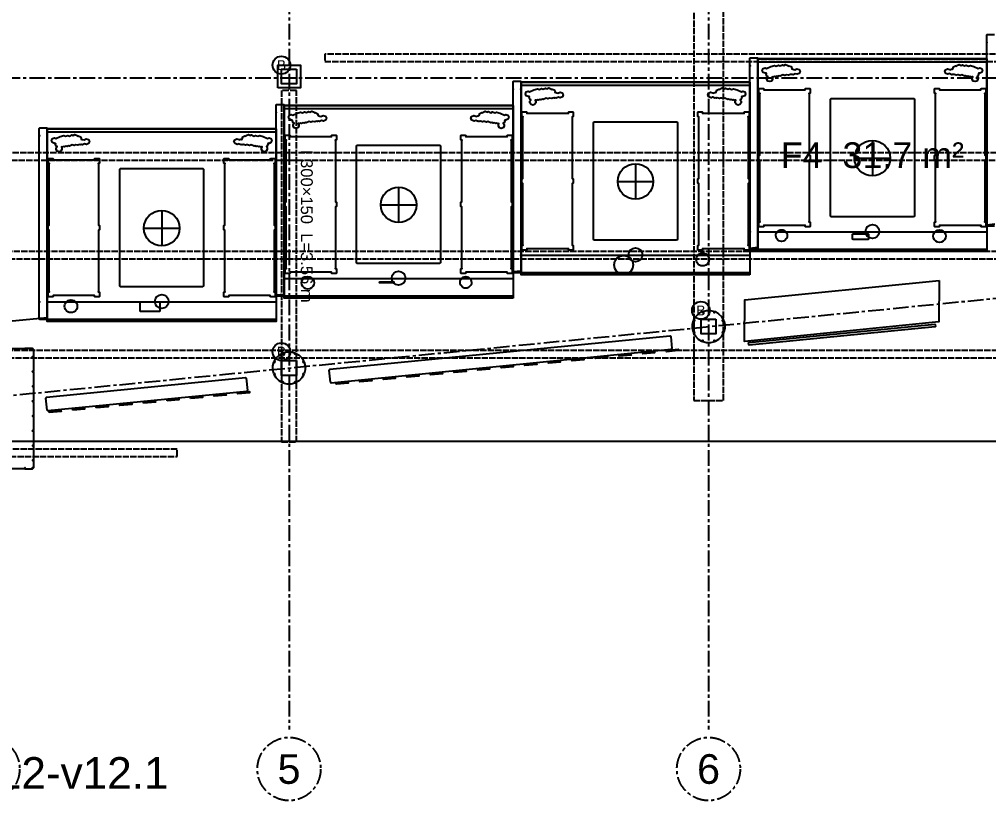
# Model space of a CAD drawing. Header units: millimetres. Extents: x -2320 to 44593, y -183000 to 30400.
# Drawn here: x 18618 to 28438, y -15320 to -7408 of the extents above; entities that cross this region are included whole.
import ezdxf
from ezdxf.enums import TextEntityAlignment as Align

# ---------------------------------------------------------------- set-up
doc = ezdxf.new("R2010")
doc.units = ezdxf.units.MM
doc.header["$LTSCALE"] = 50
doc.linetypes.add('CENTER', pattern=[5.08, 3.175, -0.635, 0.635, -0.635])
doc.linetypes.add('DASHED', pattern=[1.524, 1.27, -0.254])
for name, color, linetype in [('A-BOOTH', 30, 'Continuous'), ('A-CLNG', 150, 'Continuous'), ('A-FACADE', 150, 'Continuous'), ('A-FLOR-F1', 2, 'Continuous'), ('A-FLOR-F4', 6, 'Continuous'), ('A-FLOR-TEXT', 7, 'Continuous'), ('A-FURN-BASE', 9, 'Continuous'), ('A-TEXT', 7, 'Continuous'), ('A-WALL-CUT', 7, 'Continuous'), ('E-LITE', 1, 'Continuous'), ('E-POWR', 5, 'Continuous'), ('S-BEAM', 1, 'DASHED'), ('S-GRID', 8, 'CENTER'), ('S-PURL', 9, 'DASHED')]:
    doc.layers.add(name, color=color, linetype=linetype)
doc.styles.add('VN', font='arial.ttf')

msp = doc.modelspace()

# ---------------------------------------------------------------- linework, layer by layer
at = {"layer": 'A-BOOTH'}
for points in [[(26361.3, -7874.4), (26381.3, -7866), (26403.2, -7874.5), (26406.8, -7882.7), (26415, -7879.2), (26436.2, -7886.8), (26445.4, -7906.3), (26443.8, -7910.2), (26452.7, -7913.5), (26473.6, -7918.6), (26495.3, -7908.6), (26517.7, -7915.7), (26527.8, -7934.9), (26519.7, -7955.2), (26498.2, -7964.6), (26478.7, -7958.4), (26457.3, -7968.4), (26447.2, -7965), (26439.6, -7968.2), (26431.2, -7965.1), (26410.7, -7973.7), (26389.7, -7969.4), (26371.9, -7976.9), (26354, -7970.1), (26324.4, -7982.6), (26316.9, -7979.6), (26302, -7985.8), (26293, -7982.2), (26275.2, -7989.7), (26267.7, -7986.7), (26252.9, -7992.9), (26245.5, -7989.9), (26243.1, -7991), (26249, -7999.1), (26249, -8017.9), (26237.9, -8033.2), (26220, -8039), (26202.1, -8033.2), (26191, -8017.9), (26191, -7999.1), (26200.2, -7986.5), (26191.6, -7982.9), (26183.4, -7963.1), (26185.6, -7957.7), (26179.9, -7951.5), (26173, -7954.4), (26153.1, -7946.2), (26144.9, -7926.4), (26153.1, -7906.6), (26172.9, -7898.4), (26187.5, -7904.4), (26230.6, -7885.5), (26266.9, -7875.2), (26286.5, -7880.8), (26308, -7873), (26325.7, -7879.9), (26348, -7869.2)], [(28116.3, -7875), (28137.9, -7866), (28159, -7874.3), (28171.3, -7869.2), (28194.1, -7880.2), (28211.3, -7873), (28233.5, -7880.8), (28253.1, -7875.2), (28289.3, -7885.5), (28332.5, -7904.4), (28347.1, -7898.4), (28366.9, -7906.6), (28375.1, -7926.4), (28366.9, -7946.2), (28347.1, -7954.4), (28340.1, -7951.5), (28334.4, -7957.7), (28336.6, -7963.1), (28328.4, -7983), (28319.9, -7986.5), (28329, -7999.1), (28329, -8017.9), (28317.9, -8033.2), (28300, -8039), (28282.1, -8033.2), (28271, -8017.9), (28271, -7999.1), (28277, -7990.8), (28274.7, -7989.9), (28267.4, -7992.9), (28252.2, -7986.7), (28245.1, -7989.7), (28226.8, -7982.3), (28218.3, -7985.8), (28203.2, -7979.7), (28196, -7982.7), (28165.5, -7970), (28149.1, -7976.9), (28130.3, -7969.7), (28120.7, -7969.4), (28110.3, -7973.7), (28088.5, -7965.3), (28081.7, -7968.2), (28073.2, -7965), (28065.1, -7968.4), (28043.3, -7960.9), (28041.6, -7957.6), (28025.1, -7964.6), (28002.6, -7957.3), (27992.3, -7937.8), (28000.1, -7917.7), (28021.5, -7908.6), (28043.9, -7915.9), (28045.8, -7919.4), (28062.4, -7912.4), (28066.7, -7913.9), (28075.6, -7910.1), (28082.7, -7887.9), (28103.4, -7879.2), (28113.2, -7882.7)], [(23961.3, -8111), (23981.3, -8102.6), (24003.2, -8111.1), (24006.8, -8119.3), (24015, -8115.8), (24036.1, -8123.4), (24045.4, -8142.9), (24043.8, -8146.8), (24052.7, -8150.1), (24073.6, -8155.2), (24095.3, -8145.2), (24117.7, -8152.3), (24127.8, -8171.5), (24119.7, -8191.8), (24098.2, -8201.2), (24078.7, -8195), (24057.3, -8205), (24047.2, -8201.6), (24039.6, -8204.8), (24031.2, -8201.7), (24010.7, -8210.3), (23989.7, -8206), (23971.9, -8213.5), (23954, -8206.7), (23924.4, -8219.2), (23916.9, -8216.2), (23902, -8222.4), (23893, -8218.8), (23875.2, -8226.3), (23867.7, -8223.3), (23852.9, -8229.5), (23845.5, -8226.5), (23843.1, -8227.6), (23849, -8235.7), (23849, -8254.5), (23837.9, -8269.8), (23820, -8275.6), (23802.1, -8269.8), (23791, -8254.5), (23791, -8235.7), (23800.2, -8223.1), (23791.6, -8219.5), (23783.4, -8199.7), (23785.6, -8194.3), (23779.9, -8188.1), (23773, -8191), (23753.1, -8182.8), (23744.9, -8163), (23753.1, -8143.2), (23772.9, -8135), (23787.5, -8141), (23830.6, -8122.1), (23866.9, -8111.8), (23886.5, -8117.4), (23908, -8109.6), (23925.7, -8116.5), (23948, -8105.8)], [(25716.3, -8111.6), (25737.9, -8102.6), (25759, -8110.9), (25771.3, -8105.8), (25794.1, -8116.8), (25811.3, -8109.6), (25833.5, -8117.4), (25853.1, -8111.8), (25889.3, -8122.1), (25932.5, -8141), (25947.1, -8135), (25966.9, -8143.2), (25975.1, -8163), (25966.9, -8182.8), (25947.1, -8191), (25940.1, -8188.1), (25934.4, -8194.3), (25936.6, -8199.7), (25928.4, -8219.6), (25919.9, -8223.1), (25929, -8235.7), (25929, -8254.5), (25917.9, -8269.8), (25900, -8275.6), (25882.1, -8269.8), (25871, -8254.5), (25871, -8235.7), (25877, -8227.4), (25874.7, -8226.5), (25867.4, -8229.5), (25852.2, -8223.3), (25845.1, -8226.3), (25826.8, -8218.9), (25818.3, -8222.4), (25803.2, -8216.3), (25796, -8219.3), (25765.5, -8206.6), (25749.1, -8213.5), (25730.3, -8206.3), (25720.7, -8206), (25710.3, -8210.3), (25688.5, -8201.9), (25681.7, -8204.8), (25673.2, -8201.6), (25665.1, -8205), (25643.3, -8197.5), (25641.6, -8194.2), (25625.1, -8201.2), (25602.6, -8193.9), (25592.3, -8174.4), (25600.1, -8154.3), (25621.5, -8145.2), (25643.9, -8152.5), (25645.8, -8156), (25662.4, -8149), (25666.7, -8150.5), (25675.6, -8146.7), (25682.7, -8124.5), (25703.4, -8115.8), (25713.2, -8119.3)], [(26114, -8158.5), (26110, -8154.5), (26110, -8112.5), (26114, -8108.5), (26156, -8108.5), (26160, -8112.5), (26160, -8123.5), (26163, -8120.5), (26577, -8120.5), (26580, -8123.5), (26580, -8112.5), (26584, -8108.5), (26626, -8108.5), (26630, -8112.5), (26630, -8154.5), (26626, -8158.5), (26617, -8158.5), (26620, -8161.5), (26620, -8783.5), (26626, -8783.5), (26630, -8787.5), (26630, -8829.5), (26626, -8833.5), (26620, -8833.5), (26620, -9455.5), (26617, -9458.5), (26626, -9458.5), (26630, -9462.5), (26630, -9504.5), (26626, -9508.5), (26584, -9508.5), (26580, -9504.5), (26580, -9493.5), (26577, -9496.5), (26163, -9496.5), (26160, -9493.5), (26160, -9504.5), (26156, -9508.5), (26114, -9508.5), (26110, -9504.5), (26110, -9462.5), (26114, -9458.5), (26123, -9458.5), (26120, -9455.5), (26120, -8833.5), (26114, -8833.5), (26110, -8829.5), (26110, -8787.5), (26114, -8783.5), (26120, -8783.5), (26120, -8161.5), (26123, -8158.5)], [(27890, -8154.5), (27890, -8112.5), (27894, -8108.5), (27936, -8108.5), (27940, -8112.5), (27940, -8123.5), (27943, -8120.5), (28357, -8120.5), (28360, -8123.5), (28360, -8112.5), (28364, -8108.5), (28406, -8108.5), (28410, -8112.5), (28410, -8154.5), (28406, -8158.5), (28397, -8158.5), (28400, -8161.5), (28400, -8783.5), (28406, -8783.5), (28410, -8787.5), (28410, -8829.5), (28406, -8833.5), (28400, -8833.5), (28400, -9455.5), (28397, -9458.5), (28406, -9458.5), (28410, -9462.5), (28410, -9504.5), (28406, -9508.5), (28364, -9508.5), (28360, -9504.5), (28360, -9493.5), (28357, -9496.5), (27943, -9496.5), (27940, -9493.5), (27940, -9504.5), (27936, -9508.5), (27894, -9508.5), (27890, -9504.5), (27890, -9462.5), (27894, -9458.5), (27903, -9458.5), (27900, -9455.5), (27900, -8833.5), (27894, -8833.5), (27890, -8829.5), (27890, -8787.5), (27894, -8783.5), (27900, -8783.5), (27900, -8161.5), (27903, -8158.5), (27894, -8158.5)], [(27677, -9408.5), (26843, -9408.5), (26835, -9400.5), (26835, -8216.5), (26843, -8208.5), (27677, -8208.5), (27685, -8216.5), (27685, -9400.5)], [(21561.3, -8347.6), (21581.3, -8339.2), (21603.2, -8347.7), (21606.8, -8355.9), (21615, -8352.4), (21636.2, -8360), (21645.4, -8379.5), (21643.8, -8383.4), (21652.7, -8386.7), (21673.6, -8391.8), (21695.3, -8381.8), (21717.7, -8388.9), (21727.8, -8408.1), (21719.7, -8428.4), (21698.2, -8437.8), (21678.7, -8431.6), (21657.3, -8441.6), (21647.2, -8438.2), (21639.6, -8441.4), (21631.2, -8438.3), (21610.8, -8446.9), (21589.7, -8442.6), (21571.9, -8450.1), (21554, -8443.3), (21524.4, -8455.8), (21516.9, -8452.8), (21502, -8459), (21493, -8455.4), (21475.2, -8462.9), (21467.7, -8459.9), (21452.9, -8466.1), (21445.5, -8463.1), (21443.1, -8464.2), (21449, -8472.3), (21449, -8491.1), (21437.9, -8506.4), (21420, -8512.2), (21402.1, -8506.4), (21391, -8491.1), (21391, -8472.3), (21400.2, -8459.7), (21391.6, -8456.1), (21383.4, -8436.3), (21385.6, -8430.9), (21379.9, -8424.7), (21373, -8427.6), (21353.1, -8419.4), (21344.9, -8399.6), (21353.1, -8379.8), (21372.9, -8371.6), (21387.5, -8377.6), (21430.6, -8358.7), (21466.9, -8348.4), (21486.5, -8354), (21508, -8346.2), (21525.7, -8353.1), (21548, -8342.4)], [(23316.3, -8348.2), (23337.9, -8339.2), (23359, -8347.5), (23371.3, -8342.4), (23394.1, -8353.4), (23411.3, -8346.2), (23433.5, -8354), (23453.1, -8348.4), (23489.3, -8358.7), (23532.5, -8377.6), (23547.1, -8371.6), (23566.9, -8379.8), (23575.1, -8399.6), (23566.9, -8419.4), (23547.1, -8427.6), (23540.1, -8424.7), (23534.4, -8430.9), (23536.6, -8436.3), (23528.4, -8456.2), (23519.9, -8459.7), (23529, -8472.3), (23529, -8491.1), (23517.9, -8506.4), (23500, -8512.2), (23482.1, -8506.4), (23471, -8491.1), (23471, -8472.3), (23477, -8464), (23474.7, -8463.1), (23467.4, -8466.1), (23452.2, -8459.9), (23445.1, -8462.9), (23426.8, -8455.5), (23418.3, -8459), (23403.2, -8452.9), (23396, -8455.9), (23365.5, -8443.2), (23349.1, -8450.1), (23330.3, -8442.9), (23320.6, -8442.5), (23310.2, -8446.9), (23288.5, -8438.5), (23281.7, -8441.4), (23273.2, -8438.2), (23265.1, -8441.6), (23243.3, -8434.1), (23241.6, -8430.8), (23225.1, -8437.8), (23202.6, -8430.5), (23192.3, -8411), (23200.1, -8390.9), (23221.5, -8381.8), (23243.9, -8389.1), (23245.8, -8392.6), (23262.4, -8385.6), (23266.7, -8387.1), (23275.6, -8383.3), (23282.7, -8361.1), (23303.4, -8352.4), (23313.2, -8355.9)], [(23714, -8395.1), (23710, -8391.1), (23710, -8349.1), (23714, -8345.1), (23756, -8345.1), (23760, -8349.1), (23760, -8360.1), (23763, -8357.1), (24177, -8357.1), (24180, -8360.1), (24180, -8349.1), (24184, -8345.1), (24226, -8345.1), (24230, -8349.1), (24230, -8391.1), (24226, -8395.1), (24217, -8395.1), (24220, -8398.1), (24220, -9020.1), (24226, -9020.1), (24230, -9024.1), (24230, -9066.1), (24226, -9070.1), (24220, -9070.1), (24220, -9692.1), (24217, -9695.1), (24226, -9695.1), (24230, -9699.1), (24230, -9741.1), (24226, -9745.1), (24184, -9745.1), (24180, -9741.1), (24180, -9730.1), (24177, -9733.1), (23763, -9733.1), (23760, -9730.1), (23760, -9741.1), (23756, -9745.1), (23714, -9745.1), (23710, -9741.1), (23710, -9699.1), (23714, -9695.1), (23723, -9695.1), (23720, -9692.1), (23720, -9070.1), (23714, -9070.1), (23710, -9066.1), (23710, -9024.1), (23714, -9020.1), (23720, -9020.1), (23720, -8398.1), (23723, -8395.1)], [(25490, -8391.1), (25490, -8349.1), (25494, -8345.1), (25536, -8345.1), (25540, -8349.1), (25540, -8360.1), (25543, -8357.1), (25957, -8357.1), (25960, -8360.1), (25960, -8349.1), (25964, -8345.1), (26006, -8345.1), (26010, -8349.1), (26010, -8391.1), (26006, -8395.1), (25997, -8395.1), (26000, -8398.1), (26000, -9020.1), (26006, -9020.1), (26010, -9024.1), (26010, -9066.1), (26006, -9070.1), (26000, -9070.1), (26000, -9692.1), (25997, -9695.1), (26006, -9695.1), (26010, -9699.1), (26010, -9741.1), (26006, -9745.1), (25964, -9745.1), (25960, -9741.1), (25960, -9730.1), (25957, -9733.1), (25543, -9733.1), (25540, -9730.1), (25540, -9741.1), (25536, -9745.1), (25494, -9745.1), (25490, -9741.1), (25490, -9699.1), (25494, -9695.1), (25503, -9695.1), (25500, -9692.1), (25500, -9070.1), (25494, -9070.1), (25490, -9066.1), (25490, -9024.1), (25494, -9020.1), (25500, -9020.1), (25500, -8398.1), (25503, -8395.1), (25494, -8395.1)], [(25277, -9645.1), (24443, -9645.1), (24435, -9637.1), (24435, -8453.1), (24443, -8445.1), (25277, -8445.1), (25285, -8453.1), (25285, -9637.1)], [(19161.3, -8584.1), (19181.3, -8575.7), (19203.2, -8584.2), (19206.8, -8592.4), (19215, -8588.9), (19236.2, -8596.5), (19245.4, -8616), (19243.8, -8619.9), (19252.7, -8623.2), (19273.6, -8628.3), (19295.3, -8618.3), (19317.7, -8625.4), (19327.8, -8644.6), (19319.7, -8664.9), (19298.2, -8674.3), (19278.7, -8668.1), (19257.3, -8678.1), (19247.2, -8674.7), (19239.6, -8677.9), (19231.2, -8674.8), (19210.7, -8683.4), (19189.7, -8679.1), (19171.9, -8686.6), (19154, -8679.8), (19124.4, -8692.4), (19116.8, -8689.3), (19102, -8695.5), (19093, -8691.9), (19075.2, -8699.4), (19067.7, -8696.4), (19052.9, -8702.6), (19045.5, -8699.6), (19043.1, -8700.7), (19049, -8708.8), (19049, -8727.6), (19037.9, -8742.9), (19020, -8748.7), (19002.1, -8742.9), (18991, -8727.6), (18991, -8708.8), (19000.2, -8696.2), (18991.6, -8692.6), (18983.4, -8672.8), (18985.6, -8667.4), (18979.9, -8661.2), (18973, -8664.1), (18953.1, -8655.9), (18944.9, -8636.1), (18953.1, -8616.3), (18972.9, -8608.1), (18987.5, -8614.1), (19030.6, -8595.2), (19066.9, -8584.9), (19086.5, -8590.5), (19108, -8582.7), (19125.7, -8589.6), (19148, -8578.9)], [(20916.3, -8584.7), (20937.9, -8575.7), (20959, -8584), (20971.3, -8578.9), (20994.1, -8589.9), (21011.3, -8582.7), (21033.5, -8590.5), (21053.1, -8584.9), (21089.3, -8595.2), (21132.5, -8614.1), (21147.1, -8608.1), (21166.9, -8616.3), (21175.1, -8636.1), (21166.9, -8655.9), (21147.1, -8664.1), (21140.1, -8661.2), (21134.4, -8667.4), (21136.6, -8672.8), (21128.4, -8692.7), (21119.9, -8696.2), (21129, -8708.8), (21129, -8727.6), (21117.9, -8742.9), (21100, -8748.7), (21082.1, -8742.9), (21071, -8727.6), (21071, -8708.8), (21077, -8700.5), (21074.7, -8699.6), (21067.4, -8702.6), (21052.2, -8696.4), (21045.1, -8699.4), (21026.8, -8692), (21018.3, -8695.5), (21003.2, -8689.4), (20996, -8692.4), (20965.5, -8679.7), (20949.1, -8686.6), (20930.3, -8679.4), (20920.6, -8679), (20910.2, -8683.4), (20888.5, -8675), (20881.7, -8677.9), (20873.2, -8674.7), (20865.1, -8678.1), (20843.3, -8670.6), (20841.6, -8667.3), (20825.1, -8674.3), (20802.6, -8667), (20792.2, -8647.5), (20800.1, -8627.4), (20821.5, -8618.3), (20843.9, -8625.6), (20845.8, -8629.1), (20862.4, -8622.1), (20866.7, -8623.6), (20875.6, -8619.8), (20882.7, -8597.6), (20903.4, -8588.9), (20913.2, -8592.4)], [(21314, -8631.7), (21310, -8627.7), (21310, -8585.7), (21314, -8581.7), (21356, -8581.7), (21360, -8585.7), (21360, -8596.7), (21363, -8593.7), (21777, -8593.7), (21780, -8596.7), (21780, -8585.7), (21784, -8581.7), (21826, -8581.7), (21830, -8585.7), (21830, -8627.7), (21826, -8631.7), (21817, -8631.7), (21820, -8634.7), (21820, -9256.7), (21826, -9256.7), (21830, -9260.7), (21830, -9302.7), (21826, -9306.7), (21820, -9306.7), (21820, -9928.7), (21817, -9931.7), (21826, -9931.7), (21830, -9935.7), (21830, -9977.7), (21826, -9981.7), (21784, -9981.7), (21780, -9977.7), (21780, -9966.7), (21777, -9969.7), (21363, -9969.7), (21360, -9966.7), (21360, -9977.7), (21356, -9981.7), (21314, -9981.7), (21310, -9977.7), (21310, -9935.7), (21314, -9931.7), (21323, -9931.7), (21320, -9928.7), (21320, -9306.7), (21314, -9306.7), (21310, -9302.7), (21310, -9260.7), (21314, -9256.7), (21320, -9256.7), (21320, -8634.7), (21323, -8631.7)], [(23090, -8627.7), (23090, -8585.7), (23094, -8581.7), (23136, -8581.7), (23140, -8585.7), (23140, -8596.7), (23143, -8593.7), (23557, -8593.7), (23560, -8596.7), (23560, -8585.7), (23564, -8581.7), (23606, -8581.7), (23610, -8585.7), (23610, -8627.7), (23606, -8631.7), (23597, -8631.7), (23600, -8634.7), (23600, -9256.7), (23606, -9256.7), (23610, -9260.7), (23610, -9302.7), (23606, -9306.7), (23600, -9306.7), (23600, -9928.7), (23597, -9931.7), (23606, -9931.7), (23610, -9935.7), (23610, -9977.7), (23606, -9981.7), (23564, -9981.7), (23560, -9977.7), (23560, -9966.7), (23557, -9969.7), (23143, -9969.7), (23140, -9966.7), (23140, -9977.7), (23136, -9981.7), (23094, -9981.7), (23090, -9977.7), (23090, -9935.7), (23094, -9931.7), (23103, -9931.7), (23100, -9928.7), (23100, -9306.7), (23094, -9306.7), (23090, -9302.7), (23090, -9260.7), (23094, -9256.7), (23100, -9256.7), (23100, -8634.7), (23103, -8631.7), (23094, -8631.7)], [(22877, -9881.7), (22043, -9881.7), (22035, -9873.7), (22035, -8689.7), (22043, -8681.7), (22877, -8681.7), (22885, -8689.7), (22885, -9873.7)], [(18914, -8868.2), (18910, -8864.2), (18910, -8822.2), (18914, -8818.2), (18956, -8818.2), (18960, -8822.2), (18960, -8833.2), (18963, -8830.2), (19377, -8830.2), (19380, -8833.2), (19380, -8822.2), (19384, -8818.2), (19426, -8818.2), (19430, -8822.2), (19430, -8864.2), (19426, -8868.2), (19417, -8868.2), (19420, -8871.2), (19420, -9493.2), (19426, -9493.2), (19430, -9497.2), (19430, -9539.2), (19426, -9543.2), (19420, -9543.2), (19420, -10165.2), (19417, -10168.2), (19426, -10168.2), (19430, -10172.2), (19430, -10214.2), (19426, -10218.2), (19384, -10218.2), (19380, -10214.2), (19380, -10203.2), (19377, -10206.2), (18963, -10206.2), (18960, -10203.2), (18960, -10214.2), (18956, -10218.2), (18914, -10218.2), (18910, -10214.2), (18910, -10172.2), (18914, -10168.2), (18923, -10168.2), (18920, -10165.2), (18920, -9543.2), (18914, -9543.2), (18910, -9539.2), (18910, -9497.2), (18914, -9493.2), (18920, -9493.2), (18920, -8871.2), (18923, -8868.2)], [(20690, -8864.2), (20690, -8822.2), (20694, -8818.2), (20736, -8818.2), (20740, -8822.2), (20740, -8833.2), (20743, -8830.2), (21157, -8830.2), (21160, -8833.2), (21160, -8822.2), (21164, -8818.2), (21206, -8818.2), (21210, -8822.2), (21210, -8864.2), (21206, -8868.2), (21197, -8868.2), (21200, -8871.2), (21200, -9493.2), (21206, -9493.2), (21210, -9497.2), (21210, -9539.2), (21206, -9543.2), (21200, -9543.2), (21200, -10165.2), (21197, -10168.2), (21206, -10168.2), (21210, -10172.2), (21210, -10214.2), (21206, -10218.2), (21164, -10218.2), (21160, -10214.2), (21160, -10203.2), (21157, -10206.2), (20743, -10206.2), (20740, -10203.2), (20740, -10214.2), (20736, -10218.2), (20694, -10218.2), (20690, -10214.2), (20690, -10172.2), (20694, -10168.2), (20703, -10168.2), (20700, -10165.2), (20700, -9543.2), (20694, -9543.2), (20690, -9539.2), (20690, -9497.2), (20694, -9493.2), (20700, -9493.2), (20700, -8871.2), (20703, -8868.2), (20694, -8868.2)], [(20477, -10118.2), (19643, -10118.2), (19635, -10110.2), (19635, -8926.2), (19643, -8918.2), (20477, -8918.2), (20485, -8926.2), (20485, -10110.2)], [(28420, -9562.5), (28420, -9734.5), (28416, -9738.5), (26104, -9738.5), (26100, -9734.5), (26100, -9562.5), (26104, -9558.5), (28416, -9558.5)], [(26324.7, -9655.7), (26310.4, -9649.7), (26288.8, -9628.1), (26280.8, -9598.5), (26282.9, -9583.2), (26288.8, -9568.9), (26310.4, -9547.3), (26324.7, -9541.3), (26355.3, -9541.3), (26369.6, -9547.3), (26391.2, -9568.9), (26397.2, -9583.2), (26397.2, -9613.8), (26391.2, -9628.1), (26369.6, -9649.7), (26355.3, -9655.7), (26340, -9657.7)], [(27220, -9634.5), (27216, -9638.5), (27064, -9638.5), (27060, -9634.5), (27060, -9582.5), (27064, -9578.5), (27216, -9578.5), (27220, -9582.5)], [(27920.5, -9663.4), (27903, -9654.5), (27889, -9640.5), (27880.1, -9623), (27877, -9603.5), (27880.1, -9584), (27889, -9566.5), (27903, -9552.5), (27920.5, -9543.6), (27940, -9540.5), (27959.5, -9543.6), (27977, -9552.5), (27991, -9566.5), (27999.9, -9584), (28003, -9603.5), (27999.9, -9623), (27991, -9640.5), (27977, -9654.5), (27959.5, -9663.4), (27940, -9666.5)], [(26020, -9799.1), (26020, -9971.1), (26016, -9975.1), (23704, -9975.1), (23700, -9971.1), (23700, -9799.1), (23704, -9795.1), (26016, -9795.1)], [(24829.3, -9932.1), (24808.4, -9963.5), (24777, -9984.4), (24740, -9991.8), (24703, -9984.4), (24671.6, -9963.5), (24650.7, -9932.1), (24643.3, -9895.1), (24650.7, -9858.1), (24671.6, -9826.7), (24703, -9805.8), (24740, -9798.4), (24777, -9805.8), (24808.4, -9826.7), (24829.3, -9858.1), (24836.7, -9895.1)], [(25523.2, -9902.9), (25507.5, -9896.4), (25494, -9886.1), (25483.7, -9872.6), (25477.2, -9856.9), (25475, -9840.1), (25477.2, -9823.3), (25483.7, -9807.6), (25494, -9794.1), (25507.5, -9783.8), (25523.2, -9777.3), (25540, -9775.1), (25556.8, -9777.3), (25572.5, -9783.8), (25586, -9794.1), (25596.3, -9807.6), (25602.8, -9823.3), (25605, -9840.1), (25602.8, -9856.9), (25596.3, -9872.6), (25586, -9886.1), (25572.5, -9896.4), (25556.8, -9902.9), (25540, -9905.1)], [(21520.5, -10136.6), (21503, -10127.7), (21489, -10113.7), (21480.1, -10096.2), (21477, -10076.7), (21480.1, -10057.2), (21489, -10039.7), (21503, -10025.7), (21520.5, -10016.8), (21540, -10013.7), (21559.5, -10016.8), (21577, -10025.7), (21591, -10039.7), (21599.9, -10057.2), (21603, -10076.7), (21599.9, -10096.2), (21591, -10113.7), (21577, -10127.7), (21559.5, -10136.6), (21540, -10139.7)], [(23124.7, -10128.9), (23110.4, -10122.9), (23088.8, -10101.3), (23082.8, -10087), (23082.8, -10056.4), (23088.8, -10042.1), (23110.4, -10020.5), (23124.7, -10014.5), (23140, -10012.5), (23155.3, -10014.5), (23169.6, -10020.5), (23191.2, -10042.1), (23199.2, -10071.7), (23197.1, -10087), (23191.2, -10101.3), (23169.6, -10122.9), (23155.3, -10128.9), (23140, -10130.9)], [(23620, -10035.7), (23620, -10207.7), (23616, -10211.7), (21304, -10211.7), (21300, -10207.7), (21300, -10035.7), (21304, -10031.7), (23616, -10031.7)], [(22413.1, -10075.7), (22266.8, -10075.7), (22269.3, -10065.3), (22410.6, -10065.3)], [(21220, -10272.2), (21220, -10444.2), (21216, -10448.2), (18904, -10448.2), (18900, -10444.2), (18900, -10272.2), (18904, -10268.2), (21216, -10268.2)], [(19123.2, -10376), (19107.5, -10369.5), (19094, -10359.2), (19083.7, -10345.7), (19077.2, -10330), (19075, -10313.2), (19077.2, -10296.4), (19083.7, -10280.7), (19094, -10267.2), (19107.5, -10256.9), (19123.2, -10250.4), (19140, -10248.2), (19156.8, -10250.4), (19172.5, -10256.9), (19186, -10267.2), (19196.3, -10280.7), (19202.8, -10296.4), (19205, -10313.2), (19202.8, -10330), (19196.3, -10345.7), (19186, -10359.2), (19172.5, -10369.5), (19156.8, -10376), (19140, -10378.2)], [(20040, -10364.2), (20036, -10368.2), (19844, -10368.2), (19840, -10364.2), (19840, -10272.2), (19844, -10268.2), (20036, -10268.2), (20040, -10272.2)]]:
    msp.add_lwpolyline(points, close=True, dxfattribs=at)
at = {"layer": 'A-CLNG'}
msp.add_lwpolyline([(8775, -295), (8775, -11681), (36075, -11681), (36075, -295)], close=True, dxfattribs=at)
at = {"layer": 'A-FACADE'}
msp.add_lwpolyline([(26005, -10683.4), (26008.6, -10679), (27891.4, -10493.4), (27895.8, -10497), (27898, -10518.9), (27894.4, -10523.3), (26011.5, -10708.9), (26007.1, -10705.3)], close=True, dxfattribs=at)
at = {"layer": 'A-FLOR-F1'}
msp.add_lwpolyline([(28500, -9483.4), (28420, -9491.3), (28420, -7808), (26100, -7808), (26100, -9720), (26020, -9727.9), (26020, -8045), (23700, -8045), (23700, -9956.6), (23620, -9964.4), (23620, -8282), (21300, -8282), (21300, -10193.1), (21220, -10201), (21220, -8518), (18900, -8518), (18900, -10429.7), (18050, -10513.5)], dxfattribs=at)
at = {"layer": 'A-FLOR-F4'}
for points in [[(28420, -9759), (26100, -9759), (26100, -7808), (28420, -7808)], [(26020, -9995), (23700, -9995), (23700, -8045), (26020, -8045)], [(23620, -10232), (21300, -10232), (21300, -8282), (23620, -8282)], [(21220, -8518), (21220, -10468), (18900, -10468), (18900, -8518)]]:
    msp.add_lwpolyline(points, close=True, dxfattribs=at)
at = {"layer": 'A-FURN-BASE'}
for points in [[(26100, -9554.5), (26100, -7842.5), (26104, -7838.5), (28416, -7838.5), (28420, -7842.5), (28420, -9554.5), (28416, -9558.5), (28420, -9562.5), (28420, -9734.5), (28416, -9738.5), (26104, -9738.5), (26100, -9734.5), (26100, -9562.5), (26104, -9558.5)], [(23700, -9791.1), (23700, -8079.1), (23704, -8075.1), (26016, -8075.1), (26020, -8079.1), (26020, -9791.1), (26016, -9795.1), (26020, -9799.1), (26020, -9971.1), (26016, -9975.1), (23704, -9975.1), (23700, -9971.1), (23700, -9799.1), (23704, -9795.1)], [(21300, -10027.7), (21300, -8315.7), (21304, -8311.7), (23616, -8311.7), (23620, -8315.7), (23620, -10027.7), (23616, -10031.7), (23620, -10035.7), (23620, -10207.7), (23616, -10211.7), (21304, -10211.7), (21300, -10207.7), (21300, -10035.7), (21304, -10031.7)], [(18900, -10264.2), (18900, -8552.2), (18904, -8548.2), (21216, -8548.2), (21220, -8552.2), (21220, -10264.2), (21216, -10268.2), (21220, -10272.2), (21220, -10444.2), (21216, -10448.2), (18904, -10448.2), (18900, -10444.2), (18900, -10272.2), (18904, -10268.2)], [(25229.1, -10742.8), (25221.9, -10751.6), (21777.1, -11091.1), (21768.4, -11083.9), (21756.2, -10960.5), (21763.4, -10951.7), (25208.2, -10612.2), (25216.9, -10619.4)], [(24694.2, -10808.6), (24813.6, -10796.8), (24814.8, -10808.8), (24695.4, -10820.5)], [(24933.1, -10785.1), (25052.5, -10773.3), (25053.7, -10785.2), (24934.2, -10797)], [(25171.9, -10761.5), (25291.3, -10749.8), (25292.5, -10761.7), (25173.1, -10773.5)], [(23738.8, -10902.8), (23858.3, -10891), (23859.4, -10902.9), (23740, -10914.7)], [(23977.7, -10879.2), (24097.1, -10867.5), (24098.3, -10879.4), (23978.9, -10891.2)], [(24216.5, -10855.7), (24336, -10843.9), (24337.1, -10855.9), (24217.7, -10867.6)], [(24455.4, -10832.1), (24574.8, -10820.4), (24576, -10832.3), (24456.5, -10844.1)], [(22783.5, -10996.9), (22902.9, -10985.1), (22904.1, -10997.1), (22784.6, -11008.9)], [(23022.3, -10973.4), (23141.7, -10961.6), (23142.9, -10973.6), (23023.5, -10985.3)], [(23261.2, -10949.8), (23380.6, -10938.1), (23381.8, -10950), (23262.3, -10961.8)], [(23500, -10926.3), (23619.4, -10914.5), (23620.6, -10926.5), (23501.2, -10938.2)], [(20929.1, -11166.6), (20921.9, -11175.4), (18906.7, -11374), (18898, -11366.8), (18885.8, -11243.4), (18893, -11234.7), (20908.2, -11036.1), (20916.9, -11043.2)], [(21828.1, -11091.1), (21947.5, -11079.3), (21948.7, -11091.2), (21829.3, -11103)], [(22066.9, -11067.5), (22186.4, -11055.8), (22187.5, -11067.7), (22068.1, -11079.5)], [(22305.8, -11044), (22425.2, -11032.2), (22426.4, -11044.2), (22307, -11055.9)], [(22544.6, -11020.5), (22664.1, -11008.7), (22665.2, -11020.6), (22545.8, -11032.4)], [(20830.4, -11189.4), (20949.8, -11177.6), (20951, -11189.6), (20831.5, -11201.4)], [(19876.2, -11295.5), (19875, -11283.6), (19994.4, -11271.8), (19995.6, -11283.8)], [(20115, -11272), (20113.8, -11260.1), (20233.3, -11248.3), (20234.4, -11260.2)], [(20353.9, -11248.5), (20352.7, -11236.5), (20472.1, -11224.7), (20473.3, -11236.7)], [(20591.5, -11213), (20710.9, -11201.2), (20712.1, -11213.1), (20592.7, -11224.9)], [(18920.8, -11389.7), (18919.6, -11377.8), (19039.1, -11366), (19040.2, -11377.9)], [(19159.7, -11366.2), (19158.5, -11354.2), (19277.9, -11342.5), (19279.1, -11354.4)], [(19398.5, -11342.6), (19397.3, -11330.7), (19516.7, -11318.9), (19517.9, -11330.9)], [(19636.2, -11307.1), (19755.6, -11295.4), (19756.8, -11307.3), (19637.3, -11319.1)]]:
    msp.add_lwpolyline(points, close=True, dxfattribs=at)
at = {"layer": 'A-WALL-CUT'}
for points in [[(28496, -9502), (28424, -9502), (28420, -9498), (28420, -9326), (28424, -9322), (28420, -9322), (28420, -9272.5), (28420, -9272), (28420, -9220.3), (28420, -9168.6), (28420, -9164), (28420, -9153), (28420, -9126.4), (28420, -9115.4), (28420, -8992), (28420, -8868.6), (28420, -8857.6), (28420, -8831), (28420, -8820), (28420, -8815.4), (28420, -8692), (28420, -8568.6), (28420, -8564), (28420, -8553), (28420, -8526.4), (28420, -8515.4), (28420, -8392), (28420, -8268.6), (28420, -8264), (28420, -8242), (28420, -8231), (28420, -8220), (28420, -8215.4), (28420, -8092), (28420, -7968.6), (28420, -7964), (28420, -7926.4), (28420, -7920), (28420, -7915.4), (28420, -7803.7), (28420, -7692), (28420, -7691.5), (28420, -7642), (28424, -7642), (28420, -7638), (28420, -7566), (28424, -7562), (28496, -7562)], [(18540, -10740), (18672.5, -10740), (18673.5, -10741), (18673.5, -10749), (18672.5, -10750), (18676, -10750), (18675, -10749), (18675, -10739), (18676, -10738), (18749, -10738), (18750, -10739), (18750, -10749), (18749, -10750), (18750, -10750), (18750, -10751), (18751, -10750), (18761, -10750), (18762, -10751), (18762, -10824), (18761, -10825), (18751, -10825), (18750, -10824), (18750, -10827.5), (18751, -10826.5), (18759, -10826.5), (18760, -10827.5), (18760, -10972.5), (18759, -10973.5), (18751, -10973.5), (18750, -10972.5), (18750, -10977.5), (18751, -10976.5), (18759, -10976.5), (18760, -10977.5), (18760, -11122.5), (18759, -11123.5), (18751, -11123.5), (18750, -11122.5), (18750, -11127.5), (18751, -11126.5), (18759, -11126.5), (18760, -11127.5), (18760, -11272.5), (18759, -11273.5), (18751, -11273.5), (18750, -11272.5), (18750, -11277.5), (18751, -11276.5), (18759, -11276.5), (18760, -11277.5), (18760, -11422.5), (18759, -11423.5), (18751, -11423.5), (18750, -11422.5), (18750, -11427.5), (18751, -11426.5), (18759, -11426.5), (18760, -11427.5), (18760, -11572.5), (18759, -11573.5), (18751, -11573.5), (18750, -11572.5), (18750, -11577.5), (18751, -11576.5), (18759, -11576.5), (18760, -11577.5), (18760, -11722.5), (18759, -11723.5), (18751, -11723.5), (18750, -11722.5), (18750, -11727.5), (18751, -11726.5), (18759, -11726.5), (18760, -11727.5), (18760, -11872.5), (18759, -11873.5), (18751, -11873.5), (18750, -11872.5), (18750, -11876), (18751, -11875), (18761, -11875), (18762, -11876), (18762, -11949), (18761, -11950), (18751, -11950), (18750, -11949), (18750, -11950), (18749, -11950), (18750, -11951), (18750, -11961), (18749, -11962), (18676, -11962), (18675, -11961), (18675, -11951), (18676, -11950), (18672.5, -11950), (18673.5, -11951), (18673.5, -11959), (18672.5, -11960), (18540, -11960)]]:
    msp.add_lwpolyline(points, dxfattribs=at)
for points in [[(26020, -9558.5), (26020, -9509), (26020, -9508.5), (26020, -9456.8), (26020, -9405.1), (26020, -9400.5), (26020, -9389.5), (26020, -9362.9), (26020, -9351.9), (26020, -9228.5), (26020, -9105.1), (26020, -9094.1), (26020, -9067.5), (26020, -9056.5), (26020, -9051.9), (26020, -8928.5), (26020, -8805.1), (26020, -8800.5), (26020, -8789.5), (26020, -8762.9), (26020, -8751.9), (26020, -8628.5), (26020, -8505.1), (26020, -8500.5), (26020, -8478.5), (26020, -8467.5), (26020, -8456.5), (26020, -8451.9), (26020, -8328.5), (26020, -8205.1), (26020, -8200.5), (26020, -8178.5), (26020, -8162.9), (26020, -8156.5), (26020, -8151.9), (26020, -8040.2), (26020, -7928.5), (26020, -7928), (26020, -7878.5), (26024, -7878.5), (26020, -7874.5), (26020, -7802.5), (26024, -7798.5), (26096, -7798.5), (26100, -7802.5), (26100, -7874.5), (26096, -7878.5), (26100, -7878.5), (26100, -7928), (26100, -7928.5), (26100, -8040.2), (26100, -8151.9), (26100, -8156.5), (26100, -8162.9), (26100, -8178.5), (26100, -8200.5), (26100, -8205.1), (26100, -8328.5), (26100, -8451.9), (26100, -8456.5), (26100, -8467.5), (26100, -8478.5), (26100, -8500.5), (26100, -8505.1), (26100, -8628.5), (26100, -8751.9), (26100, -8762.9), (26100, -8789.5), (26100, -8800.5), (26100, -8805.1), (26100, -8928.5), (26100, -9051.9), (26100, -9056.5), (26100, -9067.5), (26100, -9094.1), (26100, -9105.1), (26100, -9228.5), (26100, -9351.9), (26100, -9362.9), (26100, -9389.5), (26100, -9400.5), (26100, -9405.1), (26100, -9456.8), (26100, -9508.5), (26100, -9509), (26100, -9558.5), (26096, -9558.5), (26100, -9562.5), (26100, -9734.5), (26096, -9738.5), (26024, -9738.5), (26020, -9734.5), (26020, -9562.5), (26024, -9558.5)], [(21235, -8102.2), (21235, -7872.2), (21265, -7872.2), (21435, -7872.2), (21465, -7872.2), (21465, -8102.2), (21435, -8102.2), (21265, -8102.2)], [(21425, -7912.2), (21425, -8062.2), (21275, -8062.2), (21275, -7912.2)], [(23620, -9795.1), (23620, -9745.6), (23620, -9745.1), (23620, -9693.4), (23620, -9641.7), (23620, -9637.1), (23620, -9626.1), (23620, -9599.5), (23620, -9593.1), (23620, -9588.5), (23620, -9465.1), (23620, -9341.7), (23620, -9337.1), (23620, -9326.1), (23620, -9315.1), (23620, -9293.1), (23620, -9288.5), (23620, -9165.1), (23620, -9041.7), (23620, -9037.1), (23620, -9030.7), (23620, -9004.1), (23620, -8993.1), (23620, -8988.5), (23620, -8865.1), (23620, -8741.7), (23620, -8737.1), (23620, -8726.1), (23620, -8715.1), (23620, -8704.1), (23620, -8693.1), (23620, -8688.5), (23620, -8565.1), (23620, -8441.7), (23620, -8430.7), (23620, -8404.1), (23620, -8393.1), (23620, -8388.5), (23620, -8276.8), (23620, -8165.1), (23620, -8164.6), (23620, -8115.1), (23624, -8115.1), (23620, -8111.1), (23620, -8039.1), (23624, -8035.1), (23696, -8035.1), (23700, -8039.1), (23700, -8111.1), (23696, -8115.1), (23700, -8115.1), (23700, -8164.6), (23700, -8165.1), (23700, -8276.8), (23700, -8388.5), (23700, -8393.1), (23700, -8404.1), (23700, -8430.7), (23700, -8441.7), (23700, -8565.1), (23700, -8688.5), (23700, -8693.1), (23700, -8704.1), (23700, -8715.1), (23700, -8726.1), (23700, -8737.1), (23700, -8741.7), (23700, -8865.1), (23700, -8988.5), (23700, -8993.1), (23700, -9004.1), (23700, -9030.7), (23700, -9037.1), (23700, -9041.7), (23700, -9165.1), (23700, -9288.5), (23700, -9293.1), (23700, -9315.1), (23700, -9326.1), (23700, -9337.1), (23700, -9341.7), (23700, -9465.1), (23700, -9588.5), (23700, -9593.1), (23700, -9599.5), (23700, -9626.1), (23700, -9637.1), (23700, -9641.7), (23700, -9693.4), (23700, -9745.1), (23700, -9745.6), (23700, -9795.1), (23696, -9795.1), (23700, -9799.1), (23700, -9971.1), (23696, -9975.1), (23624, -9975.1), (23620, -9971.1), (23620, -9799.1), (23624, -9795.1)], [(21220, -10031.7), (21220, -9982.2), (21220, -9981.7), (21220, -9930), (21220, -9878.3), (21220, -9873.7), (21220, -9867.3), (21220, -9840.7), (21220, -9829.7), (21220, -9825.1), (21220, -9701.7), (21220, -9578.3), (21220, -9573.7), (21220, -9562.7), (21220, -9536.1), (21220, -9525.1), (21220, -9401.7), (21220, -9278.3), (21220, -9267.3), (21220, -9240.7), (21220, -9229.7), (21220, -9225.1), (21220, -9101.7), (21220, -8978.3), (21220, -8973.7), (21220, -8962.7), (21220, -8951.7), (21220, -8940.7), (21220, -8929.7), (21220, -8925.1), (21220, -8801.7), (21220, -8678.3), (21220, -8667.3), (21220, -8640.7), (21220, -8629.7), (21220, -8625.1), (21220, -8513.4), (21220, -8401.7), (21220, -8401.2), (21220, -8351.7), (21224, -8351.7), (21220, -8347.7), (21220, -8275.7), (21224, -8271.7), (21296, -8271.7), (21300, -8275.7), (21300, -8347.7), (21296, -8351.7), (21300, -8351.7), (21300, -8401.2), (21300, -8401.7), (21300, -8513.4), (21300, -8625.1), (21300, -8629.7), (21300, -8640.7), (21300, -8667.3), (21300, -8678.3), (21300, -8801.7), (21300, -8925.1), (21300, -8929.7), (21300, -8940.7), (21300, -8951.7), (21300, -8962.7), (21300, -8973.7), (21300, -8978.3), (21300, -9101.7), (21300, -9225.1), (21300, -9229.7), (21300, -9240.7), (21300, -9267.3), (21300, -9278.3), (21300, -9401.7), (21300, -9525.1), (21300, -9536.1), (21300, -9562.7), (21300, -9573.7), (21300, -9578.3), (21300, -9701.7), (21300, -9825.1), (21300, -9829.7), (21300, -9840.7), (21300, -9867.3), (21300, -9873.7), (21300, -9878.3), (21300, -9930), (21300, -9981.7), (21300, -9982.2), (21300, -10031.7), (21296, -10031.7), (21300, -10035.7), (21300, -10207.7), (21296, -10211.7), (21224, -10211.7), (21220, -10207.7), (21220, -10035.7), (21224, -10031.7)], [(18820, -10268.2), (18820, -10218.7), (18820, -10218.2), (18820, -10166.5), (18820, -10114.8), (18820, -10110.2), (18820, -10103.8), (18820, -10077.2), (18820, -10066.2), (18820, -10061.6), (18820, -9938.2), (18820, -9814.8), (18820, -9810.2), (18820, -9799.2), (18820, -9772.6), (18820, -9761.6), (18820, -9638.2), (18820, -9514.8), (18820, -9503.8), (18820, -9477.2), (18820, -9466.2), (18820, -9461.6), (18820, -9338.2), (18820, -9214.8), (18820, -9210.2), (18820, -9199.2), (18820, -9172.6), (18820, -9166.2), (18820, -9161.6), (18820, -9038.2), (18820, -8914.8), (18820, -8903.8), (18820, -8877.2), (18820, -8866.2), (18820, -8861.6), (18820, -8749.9), (18820, -8638.2), (18820, -8637.7), (18820, -8588.2), (18824, -8588.2), (18820, -8584.2), (18820, -8512.2), (18824, -8508.2), (18896, -8508.2), (18900, -8512.2), (18900, -8584.2), (18896, -8588.2), (18900, -8588.2), (18900, -8637.7), (18900, -8638.2), (18900, -8749.9), (18900, -8861.6), (18900, -8866.2), (18900, -8877.2), (18900, -8903.8), (18900, -8914.8), (18900, -9038.2), (18900, -9161.6), (18900, -9166.2), (18900, -9172.6), (18900, -9199.2), (18900, -9210.2), (18900, -9214.8), (18900, -9338.2), (18900, -9461.6), (18900, -9466.2), (18900, -9477.2), (18900, -9503.8), (18900, -9514.8), (18900, -9638.2), (18900, -9761.6), (18900, -9772.6), (18900, -9799.2), (18900, -9810.2), (18900, -9814.8), (18900, -9938.2), (18900, -10061.6), (18900, -10066.2), (18900, -10077.2), (18900, -10103.8), (18900, -10110.2), (18900, -10114.8), (18900, -10166.5), (18900, -10218.2), (18900, -10218.7), (18900, -10268.2), (18896, -10268.2), (18900, -10272.2), (18900, -10444.2), (18896, -10448.2), (18824, -10448.2), (18820, -10444.2), (18820, -10272.2), (18824, -10268.2)], [(27936.5, -10052.6), (27933.5, -10472.8), (25963.5, -10669.9), (25966.5, -10249.7)], [(25469.9, -10417.8), (25498.5, -10389.2), (25533.2, -10368.4), (25538.1, -10379.7), (25541.5, -10377.9), (25545, -10376.8), (25540.6, -10365.4), (25579.8, -10355.5), (25620.2, -10355.5), (25659.4, -10365.4), (25655, -10376.8), (25658.6, -10377.9), (25661.9, -10379.7), (25666.8, -10368.4), (25701.5, -10389.2), (25730.1, -10417.8), (25750.9, -10452.5), (25739.6, -10457.4), (25741.4, -10460.7), (25742.5, -10464.3), (25753.9, -10459.9), (25763.8, -10499.1), (25763.8, -10539.5), (25753.9, -10578.7), (25742.5, -10574.3), (25741.4, -10577.9), (25739.6, -10581.2), (25750.9, -10586.1), (25730.1, -10620.8), (25701.5, -10649.4), (25666.8, -10670.2), (25661.9, -10658.9), (25658.6, -10660.7), (25655, -10661.8), (25659.4, -10673.2), (25620.2, -10683.1), (25579.8, -10683.1), (25540.6, -10673.2), (25545, -10661.8), (25541.5, -10660.7), (25538.1, -10658.9), (25533.2, -10670.2), (25498.5, -10649.4), (25469.9, -10620.8), (25449.1, -10586.1), (25460.4, -10581.2), (25458.6, -10577.9), (25457.5, -10574.3), (25446.1, -10578.7), (25436.2, -10539.5), (25436.2, -10499.1), (25446.1, -10459.9), (25457.5, -10464.3), (25458.6, -10460.7), (25460.4, -10457.4), (25449.1, -10452.5)], [(25675, -10444.3), (25675, -10594.3), (25525, -10594.3), (25525, -10444.3)], [(21219.9, -10836.7), (21248.5, -10808.1), (21283.2, -10787.3), (21288.1, -10798.6), (21291.5, -10796.8), (21295, -10795.7), (21290.6, -10784.3), (21329.8, -10774.4), (21370.2, -10774.4), (21409.4, -10784.3), (21405, -10795.7), (21408.6, -10796.8), (21411.9, -10798.6), (21416.8, -10787.3), (21451.5, -10808.1), (21480.1, -10836.7), (21500.9, -10871.4), (21489.6, -10876.3), (21491.4, -10879.6), (21492.5, -10883.2), (21503.9, -10878.8), (21513.8, -10918), (21513.8, -10958.4), (21503.9, -10997.6), (21492.5, -10993.2), (21491.4, -10996.8), (21489.6, -11000.1), (21500.9, -11005), (21480.1, -11039.7), (21451.5, -11068.3), (21416.8, -11089.1), (21411.9, -11077.8), (21408.6, -11079.6), (21405, -11080.7), (21409.4, -11092.1), (21370.2, -11102), (21329.8, -11102), (21290.6, -11092.1), (21295, -11080.7), (21291.5, -11079.6), (21288.1, -11077.8), (21283.2, -11089.1), (21248.5, -11068.3), (21219.9, -11039.7), (21199.1, -11005), (21210.4, -11000.1), (21208.6, -10996.8), (21207.5, -10993.2), (21196.1, -10997.6), (21186.2, -10958.4), (21186.2, -10918), (21196.1, -10878.8), (21207.5, -10883.2), (21208.6, -10879.6), (21210.4, -10876.3), (21199.1, -10871.4)], [(21425, -10863.2), (21425, -11013.2), (21275, -11013.2), (21275, -10863.2)]]:
    msp.add_lwpolyline(points, close=True, dxfattribs=at)
at = {"layer": 'E-LITE'}
for p, q in [((27260, -8633.5), (27260, -8993.5)), ((27080, -8813.5), (27440, -8813.5)), ((24860, -8870), (24860, -9230)), ((22460, -9107), (22460, -9467)), ((24680, -9050), (25040, -9050)), ((22280, -9287), (22640, -9287)), ((20060, -9343), (20060, -9703)), ((19880, -9523), (20240, -9523))]:
    msp.add_line(p, q, dxfattribs=at)
for centre, radius in [((21273, -7872), 90), ((27260, -8813.5), 180), ((24860, -9050), 180), ((22460, -9287), 180), ((20060, -9523), 180), ((25523, -10356), 90), ((21273, -10774), 90)]:
    msp.add_circle(centre, radius, dxfattribs=at)
at = {"layer": 'E-POWR'}
for centre in [(27260, -9556), (24860, -9792.5), (22460, -10029), (20060, -10265.5)]:
    msp.add_circle(centre, 70, dxfattribs=at)
at = {"layer": 'S-BEAM'}
for points in [[(25450, -180), (25450, -11269), (25750, -11269), (25750, -180)], [(21275, -8130), (21275, -11688), (21425, -11688), (21425, -8130)]]:
    msp.add_lwpolyline(points, close=True, dxfattribs=at)
at = {"layer": 'S-GRID'}
for p, q in [((21350, 2200), (21350, -14600)), ((25600, 2200), (25600, -14600)), ((-1600, -8000), (38600, -8000)), ((-1600, -13200.9), (38600, -9238.3))]:
    msp.add_line(p, q, dxfattribs=at)
for centre in [(18300, -15000), (21350, -15000), (25600, -15000)]:
    msp.add_circle(centre, 320, dxfattribs=at)
at = {"layer": 'S-PURL'}
for points in [[(21711, -7760), (21711, -7835), (36586, -7835), (36586, -7760)], [(8476, -8760), (8476, -8835), (36520, -8835), (36520, -8760)], [(5862, -9760), (5862, -9835), (36455, -9835), (36455, -9760)], [(2728, -10760), (2728, -10835), (30361, -10835), (30361, -10760)], [(2977, -11760), (2977, -11835), (20216, -11835), (20216, -11760)]]:
    msp.add_lwpolyline(points, close=True, dxfattribs=at)

# ---------------------------------------------------------------- texts
at = {"layer": 'A-FLOR-TEXT', "style": 'VN'}
msp.add_text('F4  31.7 m²', height=260, dxfattribs=at).set_placement((27260, -8783.5), align=Align.MIDDLE_CENTER)
at = {"layer": 'A-TEXT', "style": 'VN'}
msp.add_text('SAMARKAND — MẶT BẰNG TỔNG THỂ / GENERAL PLAN   TL 1:100   (đơn vị mm / units mm)   R12-v12.1', height=320, dxfattribs=at).set_placement((-1500, -15200))
at = {"layer": 'E-LITE', "style": 'VN'}
for p in [(21273, -7872), (25523, -10356), (21273, -10774)]:
    msp.add_text('B', height=100, dxfattribs=at).set_placement(p, align=Align.MIDDLE_CENTER)
at = {"layer": 'S-BEAM', "style": 'VN'}
msp.add_text('I 300×150  L=3.56 m', height=120, rotation=-90, dxfattribs=at).set_placement((21470, -8730))
at = {"layer": 'S-GRID', "style": 'VN'}
for s, p in [('5', (21350, -15000)), ('6', (25600, -15000))]:
    msp.add_text(s, height=300, dxfattribs=at).set_placement(p, align=Align.MIDDLE_CENTER)

doc.saveas('drawing.dxf')
